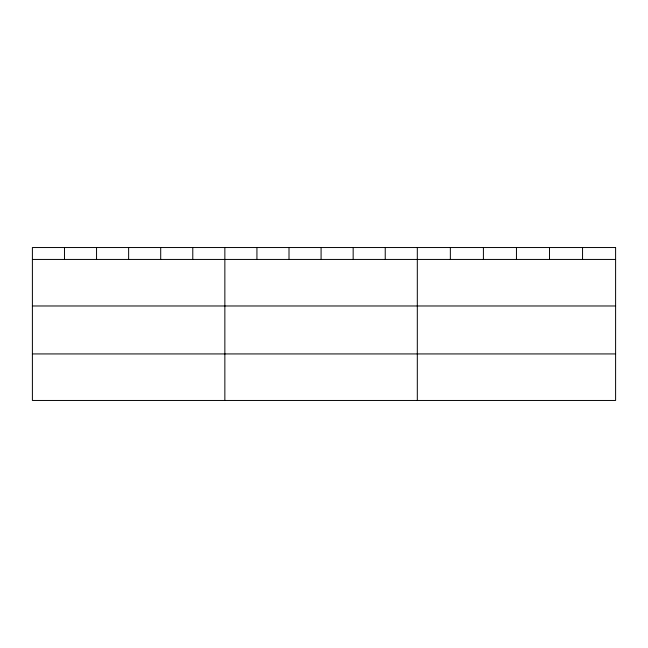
<?xml version="1.0" encoding="UTF-8"?>
<svg xmlns="http://www.w3.org/2000/svg" width="648" height="648" viewBox="0 0 648 648"><rect width="100%" height="100%" fill="white"/><g stroke="black" fill="none" stroke-linecap="round" stroke-linejoin="round"><path stroke-width="0.97" d="M32.4 259.443L615.6 259.443M32.4 305.978L615.6 305.978M32.4 353.93L615.6 353.93M582.552 247.536L582.552 259.443M549.504 247.536L549.504 259.443M516.456 247.536L516.456 259.443M483.408 247.536L483.408 259.443M450.36 247.536L450.36 259.443M417.312 247.536L417.312 400.464M385.236 247.536L385.236 259.443M353.16 247.536L353.16 259.443M321.084 247.536L321.084 259.443M289.008 247.536L289.008 259.443M256.932 247.536L256.932 259.443M224.856 247.536L224.856 400.464M192.78 247.536L192.78 259.443M160.704 247.536L160.704 259.443M128.628 247.536L128.628 259.443M96.552 247.536L96.552 259.443M64.476 247.536L64.476 259.443M615.6 247.536L32.4 247.536L32.4 400.464L615.6 400.464L615.6 247.536"/></g></svg>
